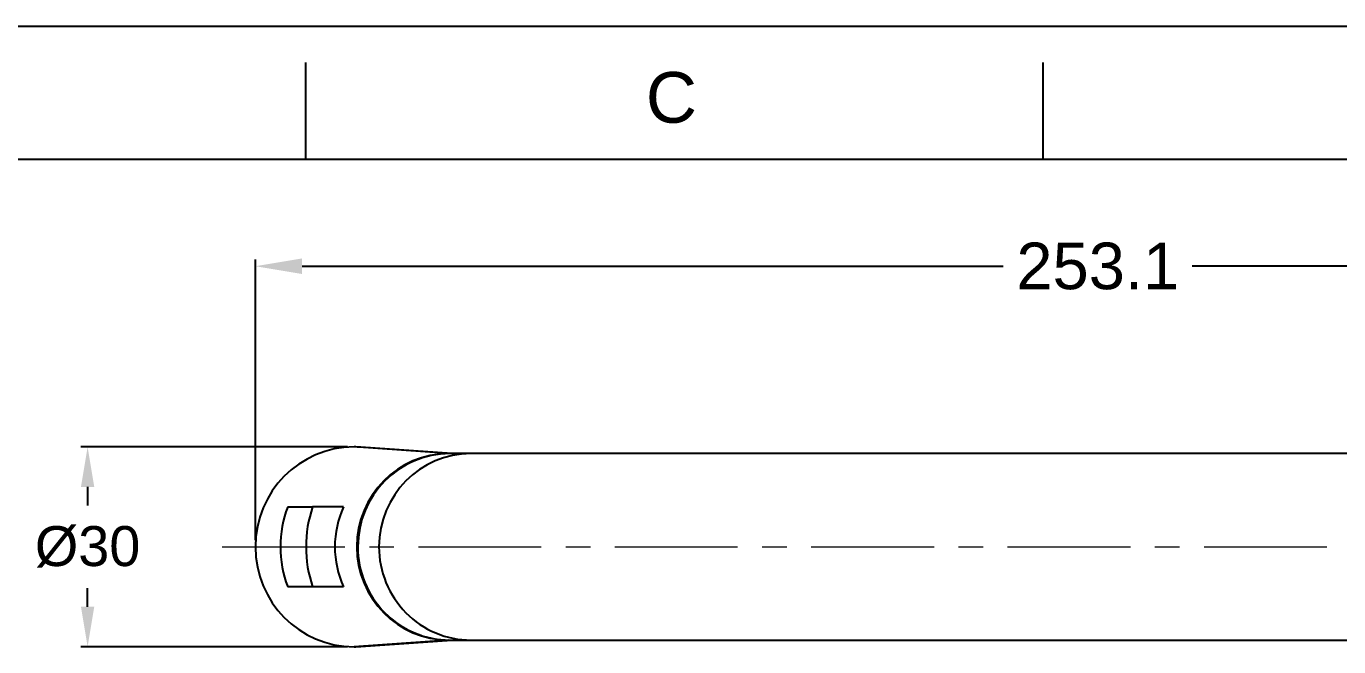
# Model space of a CAD drawing. Header units: inches. Extents: x 5290 to 5884, y -3043 to -2203.
# Drawn here: x 5489.7 to 5686.9, y -2295.7 to -2202.5 of the extents above; entities that cross this region are included whole.
import ezdxf

# ---------------------------------------------------------------- set-up
doc = ezdxf.new("R2010")
doc.units = ezdxf.units.IN
doc.header["$LTSCALE"] = 4.84
doc.header["$MEASUREMENT"] = 0
doc.header["$PDMODE"] = 3
doc.header["$PDSIZE"] = 0.3125
doc.linetypes.add('CENTERX2', pattern=[20.32, 12.7, -2.54, 2.54, -2.54])
doc.layers.get('0').update_dxf_attribs({"linetype": 'CONTINUOUS', "lineweight": 13})
doc.layers.get('Defpoints').update_dxf_attribs({"linetype": 'CONTINUOUS'})
doc.layers.add('CENTER', color=1, linetype='CENTERX2', lineweight=15)
doc.layers.add('DIM', color=3, linetype='CONTINUOUS', lineweight=9)
doc.layers.add('FORM', color=7, linetype='CONTINUOUS')
doc.styles.get("Standard").update_dxf_attribs({"font": 'arial.ttf'})
doc.dimstyles.new('DIMSTYLE_1', dxfattribs={"dimtxt": 6, "dimasz": 6, "dimexe": 1, "dimexo": 1, "dimgap": 3, "dimtad": 1, "dimdec": 1, "dimdsep": 46, "dimtxsty": 'Standard', "dimcen": 0, "dimclrd": 3, "dimclre": 3, "dimclrt": 4, "dimadec": 1, "dimazin": 0, "dimtp": 0.3, "dimtm": 0.3, "dimtfac": 1, "dimtdec": 1, "dimtofl": 0, "dimtmove": 0, "dimatfit": 3, "dimfxl": 1, "dimtolj": 1, "dimtzin": 0, "dimarcsym": 0})
doc.dimstyles.new('사본 DIMSTYLE_1', dxfattribs={"dimtxt": 6, "dimasz": 6, "dimexe": 1, "dimexo": 1, "dimgap": 3, "dimtad": 1, "dimtih": 1, "dimtoh": 1, "dimdec": 1, "dimdsep": 46, "dimtxsty": 'Standard', "dimcen": 0, "dimclrd": 3, "dimclre": 3, "dimclrt": 4, "dimadec": 1, "dimazin": 0, "dimtp": 0.3, "dimtm": 0.3, "dimtfac": 1, "dimtdec": 1, "dimtofl": 0, "dimtmove": 0, "dimatfit": 3, "dimfxl": 1, "dimtolj": 1, "dimtzin": 0, "dimarcsym": 0})

# ---------------------------------------------------------------- blocks, each defined once
blk = doc.blocks.new('*D12')
at = {"layer": 'Defpoints', "color": 0, "transparency": 16777216}
for p in [(5777.29, -2238.57), (5524.18, -2280.71), (5777.29, -2280.71)]:
    blk.add_point(p, dxfattribs=at)
at = {"layer": 'DIM', "color": 3, "lineweight": -2, "transparency": 16777216}
for p, q in [((5524.18, -2279.71), (5524.18, -2237.57)), ((5777.29, -2279.71), (5777.29, -2237.57)), ((5531.18, -2238.57), (5636.54, -2238.57)), ((5770.29, -2238.57), (5664.93, -2238.57))]:
    blk.add_line(p, q, dxfattribs=at)
at = {"layer": 'DIM', "color": 3, "transparency": 16777216}
for points in [[(5531.18, -2237.4), (5531.18, -2239.74), (5524.18, -2238.57)], [(5770.29, -2237.4), (5770.29, -2239.74), (5777.29, -2238.57)]]:
    blk.add_solid(points, dxfattribs=at)
at = {"layer": 'DIM', "color": 4, "transparency": 16777216, "insert": (5650.74, -2238.57), "char_height": 7, "attachment_point": 5}
blk.add_mtext('\\A1;253.1', dxfattribs=at)
blk = doc.blocks.new('*D28')
at = {"color": 3, "lineweight": -2, "transparency": 16777216}
for p, q in [((5537.99, -2265.71), (5497.96, -2265.71)), ((5498.96, -2271.71), (5498.96, -2274.48)), ((5498.96, -2289.71), (5498.96, -2286.94)), ((5537.99, -2295.71), (5497.96, -2295.71))]:
    blk.add_line(p, q, dxfattribs=at)
at = {"color": 3, "transparency": 16777216}
for points in [[(5497.96, -2271.71), (5499.96, -2271.71), (5498.96, -2265.71)], [(5497.96, -2289.71), (5499.96, -2289.71), (5498.96, -2295.71)]]:
    blk.add_solid(points, dxfattribs=at)
at = {"layer": 'Defpoints', "color": 0, "transparency": 16777216}
for p in [(5498.96, -2265.71), (5538.99, -2265.71), (5538.99, -2295.71)]:
    blk.add_point(p, dxfattribs=at)
at = {"color": 4, "transparency": 16777216, "insert": (5498.96, -2280.71), "char_height": 6, "attachment_point": 5}
blk.add_mtext('\\A1;%%C30', dxfattribs=at)

msp = doc.modelspace()

# ---------------------------------------------------------------- linework, layer by layer
at = {"lineweight": -3, "extrusion": (-1, -2.22045e-16, 0)}
for p, q in [((5553.23, -2266.71), (5538.99, -2265.71)), ((5553.71, -2266.71), (5540.02, -2265.75)), ((5556.56, -2266.71), (5553.39, -2266.71)), ((5748.39, -2266.71), (5556.56, -2266.71)), ((5537.42, -2274.71), (5532.76, -2274.71)), ((5539.46, -2280.71), (5539.57, -2280.71)), ((5537.42, -2286.71), (5532.76, -2286.71)), ((5553.23, -2294.71), (5538.99, -2295.71)), ((5540.02, -2295.68), (5553.71, -2294.71)), ((5553.39, -2294.71), (5556.56, -2294.71)), ((5556.56, -2294.71), (5748.39, -2294.71))]:
    msp.add_line(p, q, dxfattribs=at)
at = {"lineweight": -3}
for centre, major_axis, start_param, end_param in [((5538.99, -2280.71), (0, -15), 3.141593, 6.283185), ((5538.99, -2280.71), (0, 15), 6.213776, 6.283185), ((5553.23, -2280.71), (0, -14), 3.141593, 6.283185), ((5553.23, -2280.71), (0, 13.95), 0.311803, 1.570796), ((5553.39, -2280.71), (0, 14), 0, 1.570796), ((5556.56, -2280.71), (0, 14), 0, 1.570796), ((5544.37, -2280.71), (0, -16.66), 4.343939, 5.080839), ((5550.15, -2280.71), (0, 18.61), 1.242525, 1.899067), ((5550.15, -2280.71), (0, 14.22), 1.135102, 2.006491), ((5553.23, -2280.71), (0, -13.95), 4.712389, 5.971382), ((5553.39, -2280.71), (0, 14), 1.570796, 3.141593), ((5556.56, -2280.71), (0, 14), 1.570796, 3.141593), ((5538.99, -2280.71), (0, 15), 3.141593, 3.211002)]:
    msp.add_ellipse(centre, major_axis=major_axis, ratio=0.987402, start_param=start_param, end_param=end_param, dxfattribs=at)
for points in [[(5529.03, -2274.71), (5529.43, -2274.71), (5530.23, -2274.71), (5531.48, -2274.71), (5532.33, -2274.71), (5532.76, -2274.71)], [(5532.76, -2286.71), (5532.33, -2286.71), (5531.48, -2286.71), (5530.23, -2286.71), (5529.43, -2286.71), (5529.03, -2286.71)]]:
    msp.add_open_spline(points, degree=3, dxfattribs=at)
at = {"layer": 'CENTER', "ltscale": 0.3}
msp.add_line((5519.18, -2280.71), (5782.29, -2280.71), dxfattribs=at)
at = {"layer": 'FORM', "color": 7, "linetype": 'Continuous'}
for p, q in [((5290.16, -2202.53), (5884.16, -2202.53)), ((5531.76, -2222.53), (5531.76, -2208)), ((5642.56, -2222.53), (5642.56, -2208)), ((5864.16, -2222.53), (5310.16, -2222.53))]:
    msp.add_line(p, q, dxfattribs=at)

# ---------------------------------------------------------------- texts
at = {"layer": 'FORM', "insert": (5586.68, -2213.27), "char_height": 7.62, "attachment_point": 5}
msp.add_mtext_dynamic_manual_height_columns('C', width=10, gutter_width=12.5, heights=[0], dxfattribs=at)

# ---------------------------------------------------------------- dimensions: what is measured, and where the dimension line sits
at = {"color": 6}
dim = msp.add_linear_dim(base=(5498.96, -2265.71), p1=(5538.99, -2295.71), p2=(5538.99, -2265.71), angle=90, text='%%C<>', dimstyle='사본 DIMSTYLE_1', dxfattribs=at)
dim.commit()
dim.dimension.update_dxf_attribs({"geometry": '*D28', "text_midpoint": (5498.96, -2280.71), "dimtype": 160})
at = {"layer": 'DIM', "color": 6}
dim = msp.add_linear_dim(base=(5777.29, -2238.57), p1=(5524.18, -2280.71), p2=(5777.29, -2280.71), dimstyle='DIMSTYLE_1', override={"dimtxt": 7, "dimasz": 7, "dimtad": 0}, dxfattribs=at)
dim.commit()
dim.dimension.update_dxf_attribs({"geometry": '*D12', "text_midpoint": (5650.74, -2238.57)})

doc.saveas('drawing.dxf')
